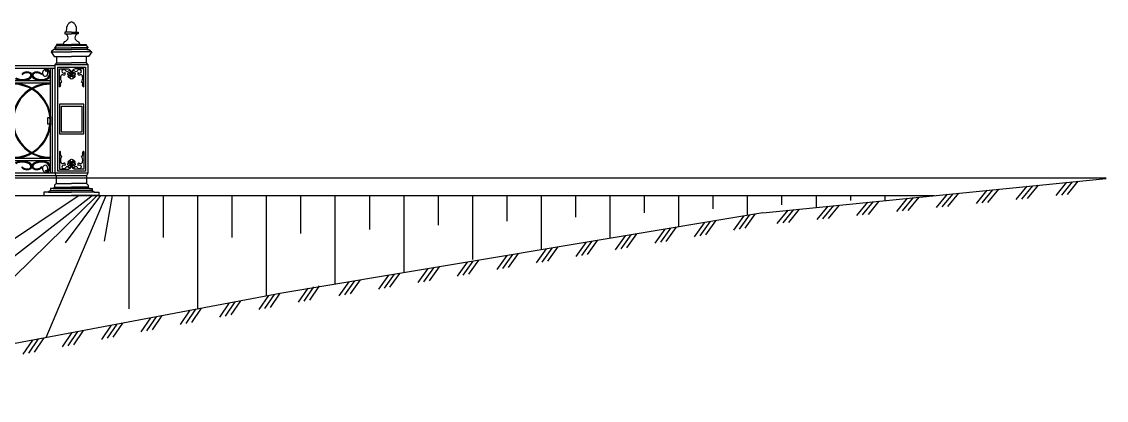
# Model space of a CAD drawing. Header units: millimetres. Extents: x 1931 to 30327, y -2374 to 17555.
# Drawn here: x 20857 to 30327, y 212 to 3514 of the extents above; entities that cross this region are included whole.
import ezdxf

# ---------------------------------------------------------------- set-up
doc = ezdxf.new("R2010")
doc.units = ezdxf.units.MM
picture_1 = doc.add_image_def('image1.gif', size_in_pixel=(174, 220))

msp = doc.modelspace()

# ---------------------------------------------------------------- linework, layer by layer
at = {"color": 4, "linetype": 'ByBlock', "lineweight": -2}
for p, q in [((21291.5, 3424), (21233.8, 3424)), ((21233.8, 3424), (21233.8, 3408.8)), ((21291.5, 3424), (21349.3, 3424)), ((21349.3, 3424), (21349.3, 3408.8)), ((21216.8, 3316), (21161.1, 3316)), ((21161.1, 3316), (21161.1, 3307.1)), ((21230.1, 3341.3), (21217.4, 3316)), ((21217.4, 3316), (21291.5, 3316)), ((21233.8, 3408.8), (21291.5, 3408.8)), ((21349.3, 3408.8), (21291.5, 3408.8)), ((21365.7, 3316), (21291.5, 3316)), ((21353, 3341.3), (21365.7, 3316)), ((21365.1, 3316), (21420.8, 3316)), ((21420.8, 3316), (21420.8, 3307.1)), ((21138.2, 3272.9), (21114, 3250.1)), ((21114, 3250.1), (21141.6, 3211.5)), ((21114, 3250.1), (21291, 3250.1)), ((21152.2, 3272.9), (21138.2, 3272.9)), ((21161.1, 3307.1), (21144.8, 3284.9)), ((21144.8, 3284.9), (21152.2, 3284.9)), ((21152.2, 3284.9), (21152.2, 3272.9)), ((21152.2, 3284.9), (21291, 3284.9)), ((21152.2, 3272.9), (21291, 3272.9)), ((21161.1, 3307.1), (21291, 3307.1)), ((21420.8, 3307.1), (21291, 3307.1)), ((21429.7, 3284.9), (21291, 3284.9)), ((21429.7, 3272.9), (21291, 3272.9)), ((21467.9, 3250.1), (21291, 3250.1)), ((21420.8, 3307.1), (21437.1, 3284.9)), ((21437.1, 3284.9), (21429.7, 3284.9)), ((21429.7, 3284.9), (21429.7, 3272.9)), ((21429.7, 3272.9), (21443.7, 3272.9)), ((21467.9, 3250.1), (21440.3, 3211.5)), ((21443.7, 3272.9), (21467.9, 3250.1)), ((21147.4, 3128.4), (18118.4, 3128.4)), ((21141.6, 3211.5), (21161.6, 3211.5)), ((21161.6, 3155.6), (21147.4, 3137.4)), ((21147.4, 3137.4), (21147.4, 2191.6)), ((21434.5, 3137.4), (21147.4, 3137.4)), ((21161.6, 3211.5), (21161.6, 3155.6)), ((21161.6, 3211.5), (21291, 3211.5)), ((21161.6, 3155.6), (21291, 3155.6)), ((21420.3, 3211.5), (21291, 3211.5)), ((21420.3, 3155.6), (21291, 3155.6)), ((21440.3, 3211.5), (21420.3, 3211.5)), ((21420.3, 3211.5), (21420.3, 3155.6)), ((21420.3, 3155.6), (21434.5, 3137.4)), ((21434.5, 3137.4), (21434.5, 2191.6)), ((21147.4, 3106.1), (18118.4, 3106.1)), ((20860, 3059.6), (20860, 3052.2)), ((20860, 3052.2), (20870.6, 3059)), ((21031.8, 3052.2), (21021.2, 3059)), ((21031.8, 3059.6), (21031.8, 3052.2)), ((21061.6, 3083.4), (21074.7, 3096.8)), ((21106.4, 3106.1), (21106.4, 2191.6)), ((21121.9, 3106.1), (21121.9, 2191.6)), ((21170.7, 3117.4), (21414.7, 3117.4)), ((21170.7, 3117.4), (21170.7, 2211.6)), ((21187.2, 2946.5), (21187.2, 3101.4)), ((21187.2, 3101.4), (21265.1, 3101.4)), ((21398.2, 3101.4), (21320.3, 3101.4)), ((21398.2, 2946.5), (21398.2, 3101.4)), ((21414.7, 3117.4), (21414.7, 2211.6)), ((21106.4, 2998.1), (18170.9, 2998.1)), ((21106.4, 2976.8), (18170.9, 2976.8)), ((21398.4, 2793.4), (21187.2, 2793.4)), ((21187.2, 2793.4), (21187.2, 2534.9)), ((21203.2, 2550.9), (21203.2, 2777.4)), ((21203.2, 2777.4), (21382.4, 2777.4)), ((21382.4, 2777.4), (21382.4, 2550.9)), ((21398.4, 2534.9), (21398.4, 2793.4)), ((21106.4, 2674.7), (21080.8, 2674.7)), ((21080.8, 2674.7), (21080.8, 2620.7)), ((21106.4, 2620.7), (21080.8, 2620.7)), ((21187.2, 2534.9), (21398.4, 2534.9)), ((21382.4, 2550.9), (21203.2, 2550.9)), ((21187.2, 2382.3), (21187.2, 2227.4)), ((21398.2, 2382.3), (21398.2, 2227.4)), ((21106.4, 2321.8), (18170.9, 2321.8)), ((21106.4, 2300.6), (18170.9, 2300.6)), ((21147.4, 2191.6), (18118.4, 2191.6)), ((20860, 2239.7), (20860, 2247)), ((20860, 2247), (20870.6, 2240.3)), ((21031.8, 2247), (21021.2, 2240.3)), ((21031.8, 2239.7), (21031.8, 2247)), ((21061.6, 2215.8), (21074.7, 2202.4)), ((21147.4, 2191.6), (21158.8, 2170.4)), ((21434.5, 2191.6), (21147.4, 2191.6)), ((21414.7, 2211.6), (21170.7, 2211.6)), ((21187.2, 2227.4), (21265.1, 2227.4)), ((21398.2, 2227.4), (21320.3, 2227.4)), ((21434.5, 2191.6), (21423.1, 2170.4)), ((2326.8, 2153.2), (30326.8, 2153.2)), ((21158.8, 2170.4), (18107.1, 2170.4)), ((21158.8, 2102), (21144.7, 2089.6)), ((21144.7, 2089.6), (21144.7, 2079.2)), ((21158.8, 2170.4), (21158.8, 2102)), ((21423.1, 2170.4), (21158.8, 2170.4)), ((21158.8, 2102), (21291, 2102)), ((21423.1, 2102), (21291, 2102)), ((21423.1, 2170.4), (21423.1, 2102)), ((21423.1, 2102), (21437.2, 2089.6)), ((21437.2, 2089.6), (21437.2, 2079.2)), ((27326.8, 1847.8), (30326.8, 2147.8)), ((29589.9, 1967.5), (29684.9, 2083.6)), ((29639.7, 1972.5), (29734.7, 2088.6)), ((29887.8, 1997.3), (29982.8, 2113.4)), ((29937.6, 2002.3), (30032.6, 2118.4)), ((29987.3, 2007.3), (30082.3, 2123.4)), ((21357.6, 1997.8), (18679.3, 212.3)), ((18877.6, 1997.8), (28826.8, 1997.8)), ((20049.1, 566.6), (21515.1, 1997.8)), ((20420.6, 1181.3), (21470.9, 1997.8)), ((21089.6, 2028.4), (21051, 2028.4)), ((21051, 2028.4), (21051, 1997.8)), ((21051, 1997.8), (21291, 1997.8)), ((21069.4, 759.3), (21593.1, 1997.8)), ((21109.2, 2041.9), (21089.6, 2028.4)), ((21089.6, 2028.4), (21291, 2028.4)), ((21131.8, 2059.6), (21109.2, 2059.6)), ((21109.2, 2059.6), (21109.2, 2041.9)), ((21109.2, 2041.9), (21291, 2041.9)), ((21144.7, 2070.6), (21131.8, 2059.6)), ((21131.8, 2059.6), (21291, 2059.6)), ((21144.7, 2079.2), (21144.7, 2070.6)), ((21144.7, 2070.6), (21291, 2070.6)), ((21239.8, 1586), (21548.6, 1997.8)), ((21437.2, 2070.6), (21291, 2070.6)), ((21450.1, 2059.6), (21291, 2059.6)), ((21472.7, 2041.9), (21291, 2041.9)), ((21492.3, 2028.4), (21291, 2028.4)), ((21530.9, 1997.8), (21291, 1997.8)), ((21437.2, 2079.2), (21437.2, 2070.6)), ((21437.2, 2070.6), (21450.1, 2059.6)), ((21450.1, 2059.6), (21472.7, 2059.6)), ((21472.7, 2059.6), (21472.7, 2041.9)), ((21472.7, 2041.9), (21492.3, 2028.4)), ((21492.3, 2028.4), (21530.9, 2028.4)), ((21530.9, 2028.4), (21530.9, 1997.8)), ((21579.4, 1601), (21648.7, 1997.8)), ((21792.3, 1997.8), (21792.3, 1009.1)), ((22092.3, 1997.8), (22092.3, 1631)), ((22392.3, 1997.8), (22392.3, 1009.1)), ((22692.3, 1997.8), (22692.3, 1631)), ((22992.3, 1997.8), (22992.3, 1122.4)), ((23292.3, 1997.8), (23292.3, 1666.9)), ((23592.3, 1997.8), (23592.3, 1225.4)), ((23892.3, 1997.8), (23892.3, 1702.8)), ((24192.3, 1997.8), (24192.3, 1325.4)), ((24492.3, 1997.8), (24492.3, 1738.7)), ((24792.3, 1997.8), (24792.3, 1438.9)), ((25092.3, 1997.8), (25092.3, 1774.5)), ((25392.3, 1997.8), (25392.3, 1525.4)), ((25692.3, 1997.8), (25692.3, 1810.4)), ((25992.3, 1997.8), (25992.3, 1625.4)), ((26292.3, 1997.8), (26292.3, 1846.3)), ((26592.3, 1997.8), (26592.3, 1725.4)), ((26892.3, 1997.8), (26892.3, 1882.2)), ((27192.3, 1997.8), (27192.3, 1825.4)), ((27492.3, 1997.8), (27492.3, 1918)), ((27792.3, 1997.8), (27792.3, 1894.4)), ((28092.3, 1997.8), (28092.3, 1953.9)), ((28392.3, 1997.8), (28392.3, 1954.4)), ((28844.9, 1893), (28939.9, 2009.1)), ((28894.6, 1898), (28989.6, 2014.1)), ((28944.4, 1903), (29039.4, 2019.1)), ((29192.5, 1927.8), (29287.5, 2043.9)), ((29242.3, 1932.8), (29337.3, 2048.9)), ((29292, 1937.8), (29387, 2053.9)), ((29540.2, 1962.6), (29635.2, 2078.7)), ((27801.9, 1788.7), (27896.9, 1904.8)), ((27851.7, 1793.7), (27946.6, 1909.8)), ((27901.4, 1798.7), (27996.4, 1914.8)), ((28149.6, 1823.5), (28244.5, 1939.6)), ((28199.3, 1828.5), (28294.3, 1944.6)), ((28249.1, 1833.5), (28344.1, 1949.6)), ((28497.2, 1858.3), (28592.2, 1974.4)), ((28547, 1863.3), (28642, 1979.3)), ((28596.7, 1868.2), (28691.7, 1984.3)), ((27326.8, 1847.8), (23126.8, 1147.8)), ((27076, 1696.3), (27163.2, 1818.3)), ((27125.3, 1704.4), (27212.6, 1826.5)), ((27174.6, 1712.6), (27261.9, 1834.7)), ((27454.3, 1754), (27549.2, 1870.1)), ((27504, 1759), (27599, 1875)), ((27553.8, 1763.9), (27648.7, 1880)), ((26436, 1589.9), (26523.2, 1712)), ((26485.3, 1598.1), (26572.6, 1720.1)), ((26731.3, 1639), (26818.6, 1761)), ((26780.7, 1647.2), (26867.9, 1769.2)), ((26830, 1655.4), (26917.2, 1777.4)), ((26042, 1524.5), (26129.2, 1646.5)), ((26091.3, 1532.7), (26178.6, 1654.7)), ((26140.6, 1540.9), (26227.9, 1662.9)), ((26386.7, 1581.7), (26473.9, 1703.8)), ((25352.7, 1410), (25439.9, 1532)), ((25402, 1418.2), (25489.2, 1540.2)), ((25451.3, 1426.4), (25538.6, 1548.4)), ((25697.3, 1467.2), (25784.6, 1589.2)), ((25746.7, 1475.4), (25833.9, 1597.4)), ((25796, 1483.6), (25883.2, 1605.6)), ((24712.7, 1303.7), (24799.9, 1425.7)), ((24762, 1311.8), (24849.2, 1433.9)), ((25008, 1352.7), (25095.3, 1474.7)), ((25057.3, 1360.9), (25144.6, 1482.9)), ((25106.6, 1369.1), (25193.9, 1491.1)), ((24318.7, 1238.2), (24405.9, 1360.2)), ((24368, 1246.4), (24455.2, 1368.4)), ((24417.3, 1254.6), (24504.6, 1376.6)), ((24663.3, 1295.5), (24750.6, 1417.5)), ((23629.3, 1123.7), (23716.6, 1245.7)), ((23678.7, 1131.9), (23765.9, 1253.9)), ((23728, 1140.1), (23815.2, 1262.1)), ((23974, 1180.9), (24061.3, 1303)), ((24023.3, 1189.1), (24110.6, 1311.2)), ((24072.6, 1197.3), (24159.9, 1319.3)), ((23126.8, 1147.8), (19326.8, 430.2)), ((23028, 1021.2), (23112.5, 1145.1)), ((23273.1, 1067.5), (23357.6, 1191.4)), ((23322.2, 1076.8), (23406.7, 1200.7)), ((23371.3, 1086.1), (23455.9, 1210)), ((22586.4, 937.8), (22671, 1061.7)), ((22635.5, 947.1), (22720.1, 1071)), ((22684.7, 956.4), (22769.2, 1080.3)), ((22929.7, 1002.7), (23014.3, 1126.6)), ((22978.9, 1012), (23063.4, 1135.9)), ((21998, 826.7), (22082.6, 950.6)), ((22243.1, 873), (22327.6, 996.9)), ((22292.2, 882.3), (22376.8, 1006.2)), ((22341.4, 891.6), (22425.9, 1015.5)), ((21556.5, 743.3), (21641, 867.2)), ((21605.6, 752.6), (21690.1, 876.5)), ((21654.7, 761.9), (21739.3, 885.8)), ((21899.8, 808.2), (21984.3, 932.1)), ((21948.9, 817.4), (22033.4, 941.3)), ((21213.1, 678.5), (21297.7, 802.4)), ((21262.3, 687.8), (21346.8, 811.7)), ((21311.4, 697), (21395.9, 820.9)), ((20869.8, 613.6), (20954.4, 737.6)), ((20918.9, 622.9), (21003.5, 746.8)), ((20968.1, 632.2), (21052.6, 756.1))]:
    msp.add_line(p, q, dxfattribs=at)
for centre in [(21292.7, 3025.8), (21292.7, 2302.9)]:
    msp.add_circle(centre, 12.7, dxfattribs=at)
for centre, radius, start, end in [((21322.4, 3444.2), 76, 113.93193, 195.41277), ((21260.7, 3444.2), 76, 344.58723, 66.06807), ((21227.4, 3375.3), 34.1, 274.39959, 79.30655), ((21355.6, 3375.3), 34.1, 100.69345, 265.60041), ((20903.1, 3014.6), 62.3, 54.74684, 133.78408), ((20903.2, 3012.6), 56.6, 58.02903, 125.08762), ((20915.5, 3046.4), 22.7, 307.69572, 39.01326), ((20915.5, 3046.4), 30.3, 307.69572, 39.01326), ((20976.3, 3046.4), 30.3, 140.98674, 232.30428), ((20988.7, 3014.6), 62.3, 46.21592, 125.25316), ((20976.3, 3046.4), 22.7, 140.98674, 232.30428), ((20988.7, 3012.6), 56.6, 54.91238, 121.97097), ((21061.9, 3060.3), 22.6, 172.10794, 340.56499), ((21077.5, 3065.5), 38, 88.56263, 183.11369), ((21066.1, 3063.7), 20.2, 327.29338, 102.8705), ((21052, 3055.9), 46.8, 316.46172, 60.96934), ((21052, 3055.9), 54.4, 315.04368, 60.96934), ((21267.6, 3023.3), 71.7, 172.28887, 209.58405), ((21214.3, 3034.2), 17.9, 49.13079, 183.94198), ((21226.3, 3075.4), 20.7, 56.38031, 161.15959), ((21223.9, 3083.4), 17.3, 184.48761, 306.65005), ((21226.1, 3060.2), 12.4, 268.88455, 48.9378), ((21256.4, 3099.9), 20, 201.41336, 291.5368), ((21265, 3057.9), 7.19, 125.83646, 335.25216), ((21274.4, 3049.8), 19.4, 51.91151, 134.44398), ((21271.7, 3037.5), 10.7, 82.61246, 299.31509), ((21274, 3072.5), 13.5, 6.45193, 139.20372), ((21271.1, 3036), 7.32, 127.28024, 306.70877), ((21251.2, 3061.6), 42.1, 307.59793, 70.74678), ((21269.6, 3045.3), 4.52, 230.1016, 38.94484), ((21278.4, 3054.1), 6.89, 35.15893, 173.23843), ((21266.9, 3048), 19.8, 295.63042, 30.30141), ((21280.5, 3070.3), 7.82, 318.68142, 28.70368), ((21334.2, 3061.6), 42.1, 109.25322, 232.40207), ((21305, 3070.3), 7.82, 151.29632, 221.31858), ((21311.5, 3072.5), 13.5, 40.79628, 173.54807), ((21318.6, 3048), 19.8, 149.69859, 244.36958), ((21311.1, 3049.8), 19.4, 45.55602, 128.08849), ((21307.1, 3054.1), 6.89, 6.76157, 144.84107), ((21313.8, 3037.5), 10.7, 240.68491, 97.38754), ((21314.4, 3036), 7.32, 233.29123, 52.71976), ((21315.9, 3045.3), 4.52, 141.05516, 309.8984), ((21320.5, 3057.9), 7.19, 204.74784, 54.16354), ((21329.1, 3099.9), 20, 248.4632, 338.58664), ((21359.4, 3060.2), 12.4, 131.0622, 271.11545), ((21359.2, 3075.4), 20.7, 18.84041, 123.61969), ((21361.6, 3083.4), 17.3, 233.34995, 355.51239), ((21371.1, 3034.2), 17.9, 356.05802, 130.86921), ((21317.9, 3023.3), 71.7, 330.41595, 7.71113), ((20786.1, 2649.9), 325.8, 184.7535, 175.08543), ((20786.1, 2649.9), 318.2, 184.86728, 174.96778), ((21103.7, 2649.9), 325.8, 89.52911, 175.08543), ((21103.7, 2649.9), 318.2, 89.51787, 174.96778), ((20863.3, 3137.4), 135, 242.66228, 301.5814), ((20863.3, 3137.4), 127.4, 243.20758, 301.5814), ((21028.5, 3137.4), 135, 238.4186, 297.33772), ((21028.5, 3137.4), 127.4, 238.4186, 296.79242), ((21186.9, 2956.7), 10.2, 271.94158, 20.99674), ((21211.9, 2970.6), 18.5, 111.32529, 213.59344), ((21373.6, 2970.6), 18.5, 326.40656, 68.67471), ((21398.6, 2956.7), 10.2, 159.00326, 268.05842), ((21103.7, 2649.9), 325.8, 184.7535, 270.47089), ((21103.7, 2649.9), 318.2, 184.86728, 270.48213), ((21186.9, 2372), 10.2, 339.00326, 88.05842), ((21211.9, 2358.1), 18.5, 146.40656, 248.67471), ((21373.6, 2358.1), 18.5, 291.32529, 33.59344), ((21398.6, 2372), 10.2, 91.94158, 200.99674), ((20863.3, 2161.8), 135, 58.4186, 117.33772), ((20863.3, 2161.8), 127.4, 58.4186, 116.79242), ((20915.5, 2252.8), 30.3, 320.98674, 52.30428), ((20976.3, 2252.8), 30.3, 127.69572, 219.01326), ((21028.5, 2161.8), 135, 62.66228, 121.5814), ((21028.5, 2161.8), 127.4, 63.20758, 121.5814), ((21052, 2243.3), 46.8, 299.03066, 43.53828), ((21052, 2243.3), 54.4, 299.03066, 44.95632), ((21267.6, 2305.4), 71.7, 150.41595, 187.71113), ((21214.3, 2294.5), 17.9, 176.05802, 310.86921), ((21226.1, 2268.5), 12.4, 311.0622, 91.11545), ((21265, 2270.8), 7.19, 24.74784, 234.16354), ((21271.7, 2291.2), 10.7, 60.68491, 277.38754), ((21271.1, 2292.7), 7.32, 53.29123, 232.71976), ((21251.2, 2267.1), 42.1, 289.25322, 52.40207), ((21269.6, 2283.4), 4.52, 321.05516, 129.8984), ((21278.4, 2274.6), 6.89, 186.76157, 324.84107), ((21266.9, 2280.7), 19.8, 329.69859, 64.36958), ((21334.2, 2267.1), 42.1, 127.59793, 250.74678), ((21318.6, 2280.7), 19.8, 115.63042, 210.30141), ((21307.1, 2274.6), 6.89, 215.15893, 353.23843), ((21313.8, 2291.2), 10.7, 262.61246, 119.31509), ((21314.4, 2292.7), 7.32, 307.28024, 126.70877), ((21315.9, 2283.4), 4.52, 50.1016, 218.94484), ((21320.5, 2270.8), 7.19, 305.83646, 155.25216), ((21359.4, 2268.5), 12.4, 88.88455, 228.9378), ((21371.1, 2294.5), 17.9, 229.13079, 3.94198), ((21317.9, 2305.4), 71.7, 352.28887, 29.58405), ((20903.1, 2284.6), 62.3, 226.21592, 305.25316), ((20903.2, 2286.6), 56.6, 234.91238, 301.97097), ((20915.5, 2252.8), 22.7, 320.98674, 52.30428), ((20988.7, 2284.6), 62.3, 234.74684, 313.78408), ((20976.3, 2252.8), 22.7, 127.69572, 219.01326), ((20988.7, 2286.6), 56.6, 238.02903, 305.08762), ((21061.9, 2238.9), 22.6, 19.43501, 187.89206), ((21077.5, 2233.8), 38, 176.88631, 271.43737), ((21066.1, 2235.5), 20.2, 257.1295, 32.70662), ((21223.9, 2245.3), 17.3, 53.34995, 175.51239), ((21226.3, 2253.3), 20.7, 198.84041, 303.61969), ((21256.4, 2228.8), 20, 68.4632, 158.58664), ((21274.4, 2278.9), 19.4, 225.55602, 308.08849), ((21274, 2256.2), 13.5, 220.79628, 353.54807), ((21280.5, 2258.4), 7.82, 331.29632, 41.31858), ((21305, 2258.4), 7.82, 138.68142, 208.70368), ((21311.5, 2256.2), 13.5, 186.45193, 319.20372), ((21311.1, 2278.9), 19.4, 231.91151, 314.44398), ((21329.1, 2228.8), 20, 21.41336, 111.5368), ((21359.2, 2253.3), 20.7, 236.38031, 341.15959), ((21361.6, 2245.3), 17.3, 4.48761, 126.65005)]:
    msp.add_arc(centre, radius, start, end, dxfattribs=at)

# ---------------------------------------------------------------- pictures from other files: only their frames are drawn
image = msp.add_image(picture_1, insert=(21203.2, 2550.9), size_in_units=(179.2, 226.6), dxfattribs=at)
image.dxf.flags = 7

doc.saveas('drawing.dxf')
